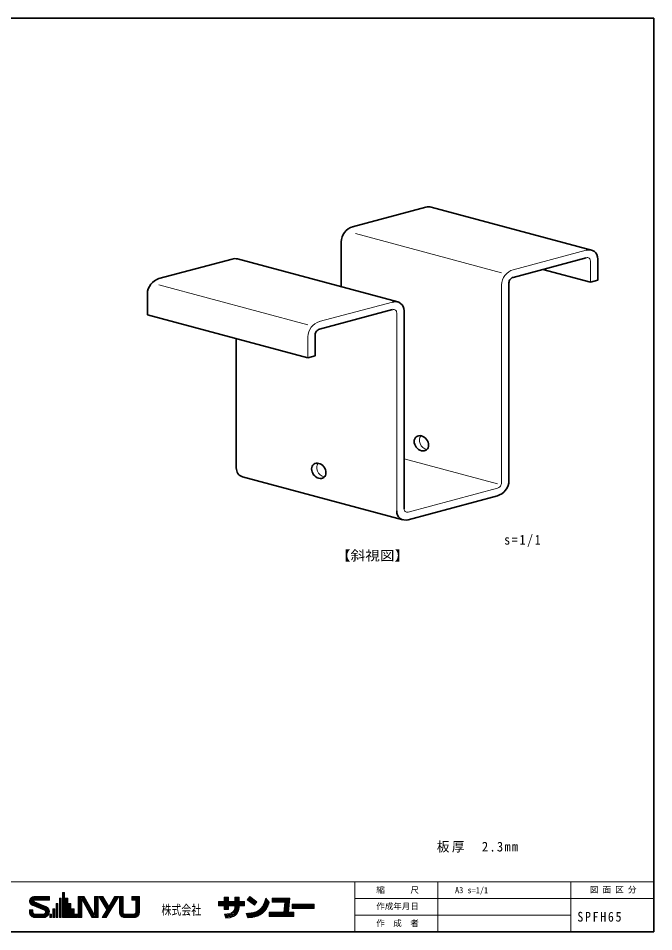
# Model space of a CAD drawing. Units: millimetres on the paper. Extents: x -405 to -16, y -286 to 286.
# Drawn here: x -206.9 to -15.5, y 11 to 286 of the extents above; entities that cross this region are included whole.
import ezdxf
from ezdxf.enums import TextEntityAlignment as Align

# ---------------------------------------------------------------- set-up
doc = ezdxf.new("R2010")
doc.units = ezdxf.units.MM
for name, color, linetype, lineweight in [('0-4_固定金具', 7, 'Continuous', 35), ('0-8_寸法', 4, 'Continuous', 18), ('F-0', 4, 'Continuous', 18)]:
    doc.layers.add(name, color=color, linetype=linetype, lineweight=lineweight)
doc.layers.add('F-2', color=7, linetype='Continuous')
doc.layers.add('F-3', color=7, linetype='Continuous')
doc.styles.add('ＭＳ ゴシック', font='')
doc.styles.get('ＭＳ ゴシック').set_extended_font_data('MS Gothic')

msp = doc.modelspace()

# ---------------------------------------------------------------- linework, layer by layer
at = {"layer": '0-4_固定金具'}
for p, q in [((-84.123, 229.15), (-106.17, 223.242)), ((-34.24, 216.232), (-82.536, 229.173)), ((-109.623, 218.742), (-109.623, 205.165)), ((-142.465, 213.517), (-164.512, 207.609)), ((-92.582, 200.599), (-140.878, 213.54)), ((-35.827, 213.909), (-57.858, 208.005)), ((-32.349, 213.54), (-32.349, 207.14)), ((-34.571, 206.545), (-48.939, 210.395)), ((-59.105, 206.38), (-59.105, 146.746)), ((-34.571, 206.545), (-32.349, 207.14)), ((-167.965, 203.109), (-167.965, 196.684)), ((-94.169, 198.276), (-116.2, 192.373)), ((-119.669, 183.743), (-167.965, 196.684)), ((-90.691, 197.908), (-90.691, 138.308)), ((-117.447, 190.748), (-117.447, 184.338)), ((-141.209, 189.515), (-141.209, 150.653)), ((-119.669, 183.743), (-117.447, 184.338)), ((-91.022, 135.021), (-139.318, 147.962)), ((-89.436, 135.044), (-62.559, 142.246))]:
    msp.add_line(p, q, dxfattribs=at)
at = {"layer": '0-4_固定金具', "color": 4, "lineweight": 18}
for p, q in [((-61.327, 209.376), (-105.332, 221.167)), ((-35.827, 216.209), (-57.874, 210.301)), ((-34.571, 212.945), (-34.571, 206.545)), ((-119.669, 193.743), (-164.488, 205.752)), ((-61.327, 205.801), (-61.327, 146.167)), ((-94.169, 200.576), (-116.216, 194.668)), ((-92.913, 197.312), (-92.913, 137.712)), ((-119.669, 190.168), (-119.669, 183.743)), ((-62.583, 145.839), (-90.691, 153.371)), ((-89.436, 137.344), (-62.574, 144.542))]:
    msp.add_line(p, q, dxfattribs=at)
at = {"layer": '0-4_固定金具'}
for centre, major_axis, start_param, end_param in [((-84.123, 225.55), (2.455, 3.199), 0.3075929, 0.7906144), ((-106.146, 219.649), (2.455, 3.199), 0.7836594, 2.3579332), ((-35.827, 212.609), (2.455, 3.199), 5.4925709, 7.0737997), ((-142.465, 209.917), (2.455, 3.199), 0.3075929, 0.7906144), ((-164.488, 204.016), (2.455, 3.199), 0.7836594, 2.3579332), ((-57.85, 206.708), (0.886, 1.155), 0.7836594, 2.3579332), ((-94.169, 196.976), (2.455, 3.199), 5.4925709, 7.0737997), ((-116.192, 191.075), (0.886, 1.155), 0.7836594, 2.3579332), ((-137.732, 151.585), (2.455, 3.199), 2.3509783, 3.45149), ((-62.583, 145.839), (2.455, 3.199), 3.9252521, 5.4995259), ((-89.436, 138.644), (2.455, 3.199), 2.3509783, 3.932207)]:
    msp.add_ellipse(centre, major_axis=major_axis, ratio=0.77, start_param=start_param, end_param=end_param, dxfattribs=at)
at = {"layer": '0-4_固定金具', "color": 4, "lineweight": 18}
for centre, major_axis, ratio, start_param, end_param in [((-35.827, 212.609), (0.886, 1.155), 0.77, 5.4925709, 7.0737997), ((-57.85, 206.708), (2.455, 3.199), 0.77, 0.7836594, 2.3579332), ((-94.169, 196.976), (0.886, 1.155), 0.77, 5.4925709, 7.0737997), ((-116.192, 191.075), (2.455, 3.199), 0.77, 0.7836594, 2.3579332), ((-83.93, 158.46), (-1.522, 1.983), 0.775, 0.1015985, 2.4187464), ((-114.839, 150.178), (-1.522, 1.983), 0.775, 0.1015985, 2.4187464), ((-62.583, 145.839), (0.886, 1.155), 0.77, 3.9252521, 5.4995259), ((-89.436, 138.644), (0.886, 1.155), 0.77, 2.3509783, 3.932207)]:
    msp.add_ellipse(centre, major_axis=major_axis, ratio=ratio, start_param=start_param, end_param=end_param, dxfattribs=at)
at = {"layer": '0-4_固定金具'}
for centre in [(-85.475, 158.046), (-116.385, 149.764)]:
    msp.add_ellipse(centre, major_axis=(-1.522, 1.983), ratio=0.775, dxfattribs=at)
at = {"layer": 'F-0', "color": 7, "lineweight": 35}
for p, q in [((-405, 286), (-15.5, 286)), ((-15.5, 11), (-15.5, 286)), ((-15.5, 16), (-15.5, 16))]:
    msp.add_line(p, q, dxfattribs=at)
at = {"layer": 'F-0'}
for p, q in [((-405, 26), (-15.5, 26)), ((-105.5, 11), (-105.5, 26)), ((-80.5, 11), (-80.5, 26)), ((-40.5, 11), (-40.5, 26)), ((-193.524, 22.771), (-192.924, 22.771)), ((-193.524, 15.244), (-193.524, 22.771)), ((-193.313, 15.244), (-193.313, 22.771)), ((-193.102, 15.244), (-193.102, 22.771)), ((-192.924, 21.106), (-192.924, 22.771)), ((-203.482, 20.184), (-202.141, 20.184)), ((-203.471, 20.395), (-202.113, 20.395)), ((-203.459, 19.973), (-201.928, 19.973)), ((-203.426, 20.606), (-197.487, 20.606)), ((-203.402, 19.762), (-201.42, 19.762)), ((-203.344, 20.817), (-197.487, 20.817)), ((-203.304, 19.551), (-200.912, 19.551)), ((-203.215, 21.028), (-197.487, 21.028)), ((-203.155, 19.34), (-200.403, 19.34)), ((-203.02, 21.239), (-197.487, 21.239)), ((-202.693, 21.45), (-197.487, 21.45)), ((-202.15, 21.572), (-197.487, 21.572)), ((-201.975, 19.992), (-198.555, 18.574)), ((-201.892, 20.539), (-197.487, 20.539)), ((-197.487, 20.539), (-197.487, 21.572)), ((-195.455, 15.244), (-195.455, 19.485)), ((-195.455, 19.485), (-194.912, 19.485)), ((-195.244, 15.244), (-195.244, 19.485)), ((-195.034, 15.244), (-195.034, 19.485)), ((-194.912, 15.244), (-194.912, 19.485)), ((-194.49, 21.106), (-193.945, 21.106)), ((-194.49, 15.244), (-194.49, 21.106)), ((-194.279, 15.244), (-194.279, 21.106)), ((-194.068, 15.244), (-194.068, 21.106)), ((-193.945, 15.244), (-193.945, 21.106)), ((-192.924, 21.106), (-191.958, 21.106)), ((-192.891, 15.244), (-192.891, 21.106)), ((-192.68, 15.244), (-192.68, 21.106)), ((-192.469, 15.244), (-192.469, 21.106)), ((-192.258, 15.244), (-192.258, 21.106)), ((-192.047, 15.244), (-192.047, 21.106)), ((-191.958, 19.485), (-191.958, 21.106)), ((-191.958, 19.485), (-190.992, 19.485)), ((-191.836, 15.244), (-191.836, 19.485)), ((-191.625, 15.244), (-191.625, 19.485)), ((-191.414, 15.244), (-191.414, 19.485)), ((-191.203, 15.244), (-191.203, 19.485)), ((-190.992, 17.864), (-190.992, 19.485)), ((-188.828, 21.572), (-186.996, 21.572)), ((-188.828, 15.244), (-188.828, 21.572)), ((-188.617, 15.244), (-188.617, 21.572)), ((-188.406, 15.244), (-188.406, 21.572)), ((-188.195, 15.244), (-188.195, 21.572)), ((-187.99, 21.596), (-184.422, 15.244)), ((-187.984, 15.244), (-187.984, 21.572)), ((-187.762, 15.244), (-187.762, 20.759)), ((-187.762, 20.759), (-184.664, 15.244)), ((-187.734, 21.572), (-184.181, 15.244)), ((-187.492, 21.572), (-183.938, 15.244)), ((-187.25, 21.572), (-183.782, 15.395)), ((-186.996, 21.572), (-183.898, 16.056)), ((-183.898, 16.056), (-183.898, 21.572)), ((-183.898, 21.572), (-182.832, 21.572)), ((-183.676, 15.244), (-183.676, 21.572)), ((-183.465, 15.244), (-183.465, 21.572)), ((-183.254, 15.244), (-183.254, 21.572)), ((-183.043, 15.244), (-183.043, 21.572)), ((-182.832, 15.244), (-182.832, 21.572)), ((-182.599, 21.572), (-181.36, 21.572)), ((-182.599, 21.572), (-180.222, 17.566)), ((-182.354, 21.572), (-179.97, 17.555)), ((-182.109, 21.572), (-179.847, 17.762)), ((-181.863, 21.572), (-179.724, 17.968)), ((-181.618, 21.572), (-179.602, 18.175)), ((-181.36, 21.572), (-179.602, 18.61)), ((-181.342, 15.244), (-177.586, 21.572)), ((-181.097, 15.244), (-177.34, 21.572)), ((-180.851, 15.244), (-177.095, 21.572)), ((-180.606, 15.244), (-176.85, 21.572)), ((-180.361, 15.244), (-176.604, 21.572)), ((-179.602, 18.61), (-177.844, 21.572)), ((-177.844, 21.572), (-176.604, 21.572)), ((-176.371, 16.909), (-176.371, 21.572)), ((-176.371, 21.572), (-175.305, 21.572)), ((-176.16, 16.781), (-176.16, 21.572)), ((-175.949, 16.781), (-175.949, 21.572)), ((-175.738, 16.781), (-175.738, 21.572)), ((-175.527, 16.781), (-175.527, 21.572)), ((-175.305, 16.909), (-175.305, 21.572)), ((-172.641, 21.572), (-170.376, 21.572)), ((-172.641, 20.506), (-172.641, 21.572)), ((-172.641, 20.506), (-171.442, 20.506)), ((-172.43, 20.506), (-172.43, 21.572)), ((-172.219, 20.506), (-172.219, 21.572)), ((-172.008, 20.506), (-172.008, 21.572)), ((-171.797, 20.506), (-171.797, 21.572)), ((-171.586, 20.506), (-171.586, 21.572)), ((-171.442, 16.909), (-171.442, 20.506)), ((-171.375, 20.506), (-171.375, 21.572)), ((-171.22, 16.781), (-171.22, 21.572)), ((-171.009, 16.781), (-171.009, 21.572)), ((-170.798, 16.781), (-170.798, 21.572)), ((-170.587, 16.781), (-170.587, 21.572)), ((-170.376, 16.909), (-170.376, 21.572)), ((-146.52, 20.127), (-144.839, 20.127)), ((-146.52, 18.809), (-146.52, 20.127)), ((-146.52, 20.074), (-138.775, 20.074)), ((-146.52, 19.863), (-138.775, 19.863)), ((-146.52, 19.652), (-138.775, 19.652)), ((-146.52, 19.441), (-138.775, 19.441)), ((-144.839, 20.127), (-144.839, 21.379)), ((-144.839, 21.379), (-143.587, 21.379)), ((-144.628, 17.655), (-144.628, 21.379)), ((-144.417, 17.655), (-144.417, 21.379)), ((-144.207, 17.655), (-144.207, 21.379)), ((-143.996, 17.655), (-143.996, 21.379)), ((-143.785, 17.655), (-143.785, 21.379)), ((-143.587, 20.127), (-143.587, 21.379)), ((-143.587, 20.127), (-141.642, 20.127)), ((-141.642, 21.379), (-140.39, 21.379)), ((-141.642, 20.127), (-141.642, 21.379)), ((-141.431, 15.969), (-141.431, 21.379)), ((-141.22, 16.176), (-141.22, 21.379)), ((-141.009, 16.428), (-141.009, 21.379)), ((-140.798, 16.749), (-140.798, 21.379)), ((-140.587, 17.199), (-140.587, 21.379)), ((-140.39, 20.127), (-140.39, 21.379)), ((-140.39, 20.127), (-138.775, 20.127)), ((-138.775, 18.809), (-138.775, 20.127)), ((-137.891, 20.65), (-137.127, 21.643)), ((-137.891, 20.65), (-135.748, 19.002)), ((-137.762, 20.817), (-135.62, 19.17)), ((-137.633, 20.985), (-135.491, 19.337)), ((-137.505, 21.152), (-135.362, 19.504)), ((-137.376, 21.319), (-135.234, 19.671)), ((-137.247, 21.486), (-135.105, 19.838)), ((-137.127, 21.643), (-134.985, 19.995)), ((-137.118, 15.265), (-131.449, 19.421)), ((-135.748, 19.002), (-134.985, 19.995)), ((-133.979, 17.827), (-131.348, 19.756)), ((-133.355, 18.547), (-131.366, 20.004)), ((-133.07, 19.016), (-131.504, 20.164)), ((-132.888, 19.412), (-131.642, 20.325)), ((-132.763, 19.765), (-131.78, 20.486)), ((-132.733, 19.864), (-132.348, 21.149)), ((-132.662, 20.1), (-131.917, 20.646)), ((-132.562, 20.435), (-132.055, 20.807)), ((-132.461, 20.771), (-132.193, 20.967)), ((-132.348, 21.149), (-131.298, 19.923)), ((-131.452, 19.408), (-131.298, 19.923)), ((-130.412, 19.896), (-130.412, 21.149)), ((-130.412, 21.149), (-125.042, 21.149)), ((-130.412, 20.938), (-125.277, 20.938)), ((-130.412, 20.727), (-125.512, 20.727)), ((-130.412, 20.516), (-125.747, 20.516)), ((-130.412, 20.305), (-125.982, 20.305)), ((-130.412, 20.094), (-126.218, 20.094)), ((-130.412, 19.896), (-126.571, 19.896)), ((-126.893, 16.93), (-126.571, 19.896)), ((-126.787, 16.811), (-126.441, 19.988)), ((-126.575, 16.811), (-126.218, 20.094)), ((-126.362, 16.811), (-125.982, 20.305)), ((-126.15, 16.811), (-125.747, 20.516)), ((-125.938, 16.811), (-125.512, 20.727)), ((-125.726, 16.811), (-125.277, 20.938)), ((-125.501, 16.93), (-125.042, 21.149)), ((-124.347, 17.952), (-124.347, 19.27)), ((-124.347, 19.27), (-117.755, 19.27)), ((-117.755, 17.952), (-117.755, 19.27)), ((-105.5, 21), (-15.5, 21)), ((-203.482, 17.575), (-202.45, 17.575)), ((-203.482, 16.976), (-203.482, 17.575)), ((-203.481, 17.442), (-202.449, 17.442)), ((-203.481, 17.231), (-202.449, 17.231)), ((-203.481, 17.02), (-202.449, 17.02)), ((-203.474, 16.809), (-202.436, 16.809)), ((-203.441, 16.598), (-202.354, 16.598)), ((-202.926, 19.129), (-199.895, 19.129)), ((-202.649, 18.974), (-199.116, 17.509)), ((-202.515, 18.918), (-199.386, 18.918)), ((-202.45, 16.942), (-202.45, 17.575)), ((-202.007, 18.707), (-198.878, 18.707)), ((-201.498, 18.497), (-198.393, 18.497)), ((-200.99, 18.286), (-198.088, 18.286)), ((-200.481, 18.075), (-197.881, 18.075)), ((-199.973, 17.864), (-197.733, 17.864)), ((-199.464, 17.653), (-197.625, 17.653)), ((-198.98, 17.442), (-197.551, 17.442)), ((-198.775, 17.231), (-197.506, 17.231)), ((-198.767, 16.598), (-197.529, 16.598)), ((-198.696, 17.02), (-197.488, 17.02)), ((-198.694, 16.809), (-197.495, 16.809)), ((-196.421, 17.864), (-195.877, 17.864)), ((-196.421, 15.244), (-196.421, 17.864)), ((-196.21, 15.244), (-196.21, 17.864)), ((-195.999, 15.244), (-195.999, 17.864)), ((-195.877, 15.244), (-195.877, 17.864)), ((-190.992, 17.864), (-190.027, 17.864)), ((-190.992, 15.244), (-190.992, 17.864)), ((-190.781, 15.244), (-190.781, 17.864)), ((-190.571, 15.244), (-190.571, 17.864)), ((-190.36, 15.244), (-190.36, 17.864)), ((-190.149, 15.244), (-190.149, 17.864)), ((-190.027, 16.243), (-190.027, 17.864)), ((-181.6, 15.244), (-180.222, 17.566)), ((-176.371, 16.887), (-176.349, 16.887)), ((-176.366, 16.781), (-175.292, 16.781)), ((-176.336, 16.57), (-175.201, 16.57)), ((-171.547, 16.57), (-170.411, 16.57)), ((-171.456, 16.781), (-170.381, 16.781)), ((-146.52, 19.23), (-138.775, 19.23)), ((-146.52, 19.02), (-138.775, 19.02)), ((-146.52, 18.809), (-144.839, 18.809)), ((-144.839, 17.655), (-144.839, 18.809)), ((-144.839, 17.655), (-143.587, 17.655)), ((-144.719, 16.058), (-140.937, 16.529)), ((-143.587, 18.809), (-141.642, 18.809)), ((-143.587, 17.655), (-143.587, 18.809)), ((-143.257, 16.453), (-140.874, 16.749)), ((-142.439, 16.767), (-140.9, 16.959)), ((-142.149, 17.016), (-140.926, 17.168)), ((-141.96, 17.252), (-140.952, 17.377)), ((-141.748, 15.88), (-141.748, 17.673)), ((-141.642, 18.28), (-141.642, 18.809)), ((-141.642, 15.88), (-141.642, 18.277)), ((-140.39, 18.809), (-138.775, 18.809)), ((-140.39, 18.285), (-140.39, 18.809)), ((-138.28, 16.534), (-136.695, 16.663)), ((-138.28, 16.534), (-137.72, 15.216)), ((-138.186, 16.313), (-137.835, 16.57)), ((-138.102, 16.113), (-137.434, 16.603)), ((-138.017, 15.914), (-137.033, 16.635)), ((-137.932, 15.715), (-136.631, 16.668)), ((-137.847, 15.515), (-136.2, 16.723)), ((-137.763, 15.316), (-135.666, 16.852)), ((-137.52, 15.232), (-134.792, 17.231)), ((-136.717, 15.297), (-131.563, 19.075)), ((-136.311, 15.333), (-131.714, 18.703)), ((-135.857, 15.404), (-131.918, 18.291)), ((-135.318, 15.538), (-132.208, 17.817)), ((-134.586, 15.813), (-132.691, 17.202)), ((-131.301, 15.546), (-131.301, 16.93)), ((-131.301, 16.93), (-126.893, 16.93)), ((-131.301, 16.811), (-123.853, 16.811)), ((-131.301, 16.6), (-123.853, 16.6)), ((-125.501, 16.93), (-123.853, 16.93)), ((-124.347, 19.112), (-117.755, 19.112)), ((-124.347, 18.901), (-117.755, 18.901)), ((-124.347, 18.69), (-117.755, 18.69)), ((-124.347, 18.479), (-117.755, 18.479)), ((-124.347, 18.268), (-117.755, 18.268)), ((-124.347, 18.057), (-117.755, 18.057)), ((-124.347, 17.952), (-117.755, 17.952)), ((-123.853, 15.546), (-123.853, 16.93)), ((-203.379, 16.387), (-202.152, 16.387)), ((-203.287, 16.176), (-197.682, 16.176)), ((-203.157, 15.965), (-197.812, 15.965)), ((-202.978, 15.754), (-197.99, 15.754)), ((-202.724, 15.543), (-198.245, 15.543)), ((-202.298, 15.332), (-198.671, 15.332)), ((-201.784, 16.276), (-199.25, 16.276)), ((-201.75, 15.244), (-199.075, 15.244)), ((-198.96, 16.387), (-197.59, 16.387)), ((-197.387, 15.244), (-197.387, 16.243)), ((-197.387, 16.243), (-196.843, 16.243)), ((-197.387, 15.244), (-196.843, 15.244)), ((-197.211, 15.244), (-197.211, 16.243)), ((-197, 15.244), (-197, 16.243)), ((-196.843, 15.244), (-196.843, 16.243)), ((-196.421, 15.244), (-195.877, 15.244)), ((-195.455, 15.244), (-194.912, 15.244)), ((-194.49, 15.244), (-193.945, 15.244)), ((-193.524, 15.244), (-189.061, 15.244)), ((-190.027, 16.243), (-189.061, 16.243)), ((-189.938, 15.244), (-189.938, 16.243)), ((-189.727, 15.244), (-189.727, 16.243)), ((-189.516, 15.244), (-189.516, 16.243)), ((-189.305, 15.244), (-189.305, 16.243)), ((-189.094, 15.244), (-189.094, 16.243)), ((-189.061, 15.244), (-189.061, 16.243)), ((-188.828, 15.244), (-187.762, 15.244)), ((-184.664, 15.244), (-182.832, 15.244)), ((-181.6, 15.244), (-180.361, 15.244)), ((-176.278, 16.359), (-174.945, 16.359)), ((-176.187, 16.149), (-170.56, 16.149)), ((-176.058, 15.938), (-170.689, 15.938)), ((-175.878, 15.727), (-170.869, 15.727)), ((-175.618, 15.516), (-171.129, 15.516)), ((-175.153, 15.305), (-171.595, 15.305)), ((-174.706, 16.309), (-172.041, 16.309)), ((-174.706, 15.244), (-172.041, 15.244)), ((-171.802, 16.359), (-170.469, 16.359)), ((-144.788, 16.262), (-143.264, 16.452)), ((-144.788, 16.262), (-144.378, 15.051)), ((-144.65, 15.854), (-141.116, 16.294)), ((-144.581, 15.65), (-141.34, 16.054)), ((-144.512, 15.446), (-141.633, 15.805)), ((-144.443, 15.242), (-142.053, 15.54)), ((-144.378, 15.051), (-143.096, 15.211)), ((-137.72, 15.216), (-136.404, 15.322)), ((-131.301, 16.389), (-123.853, 16.389)), ((-131.301, 16.178), (-123.853, 16.178)), ((-131.301, 15.967), (-123.853, 15.967)), ((-131.301, 15.756), (-123.853, 15.756)), ((-131.301, 15.546), (-123.853, 15.546)), ((-105.5, 16), (-40.5, 16))]:
    msp.add_line(p, q, dxfattribs=at)
at = {"layer": 'F-0', "color": 7, "lineweight": 35}
msp.add_lwpolyline([(-405, 286), (-405, 11), (-15.5, 11)], dxfattribs=at)
at = {"layer": 'F-0'}
for centre, radius, start, end in [((-202.132, 20.221), 1.35, 90.76968, 251.60579), ((-201.866, 20.255), 0.284, 92.62549, 247.52919), ((-136.969, 21.055), 4.4, 273.5696, 344.30289), ((-136.973, 21.058), 5.762, 273.9684, 344.73839), ((-201.75, 16.976), 1.732, 179.99979, 270.00009), ((-201.784, 16.942), 0.666, 179.99979, 270.00009), ((-199.318, 16.908), 0.632, 267.5421, 69.85329), ((-199.218, 16.975), 1.731, 269.93188, 67.46921), ((-174.706, 16.909), 1.665, 179.99979, 270.00009), ((-174.706, 16.909), 0.6, 179.99979, 270.00009), ((-172.041, 16.909), 0.6, 270.00009, 0), ((-172.041, 16.909), 1.665, 270.00009, 0), ((-143.493, 18.289), 1.851, 277.12369, 0.28418), ((-143.493, 18.289), 3.103, 277.45369, 359.92859)]:
    msp.add_arc(centre, radius, start, end, dxfattribs=at)

# ---------------------------------------------------------------- texts
at = {"layer": '0-8_寸法', "color": 7, "style": 'ＭＳ ゴシック', "width": 1.1}
msp.add_text('【斜視図】', height=2.933, dxfattribs=at).set_placement((-111.17, 121.893), align=Align.BOTTOM_LEFT)
at = {"layer": '0-8_寸法', "color": 7, "char_height": 2.933, "attachment_point": 7, "style": 'ＭＳ ゴシック'}
for s, insert in [('\\T1.28;\\W0.9;s=1/1', (-60.533, 126.835)), ('\\T1.19;\\W0.95;板厚\u30002.3mm', (-80.817, 34.83))]:
    msp.add_mtext(s, dxfattribs=dict(at, insert=insert))
at = {"layer": 'F-0', "color": 7, "style": 'ＭＳ ゴシック', "width": 0.75}
msp.add_text('株式会社', height=2.933, dxfattribs=at).set_placement((-163.76, 15.225), align=Align.BOTTOM_LEFT)
at = {"layer": 'F-2', "style": 'ＭＳ ゴシック'}
for s, p in [('縮\u3000\u3000\u3000尺', (-99.057, 22.102)), ('図 面 区 分', (-34.712, 22.184)), ('作成年月日', (-99.057, 17.175)), ('作\u3000成\u3000者', (-99.057, 12.102))]:
    msp.add_text(s, height=1.833, dxfattribs=at).set_placement(p, align=Align.BOTTOM_LEFT)
at = {"layer": 'F-3', "style": 'ＭＳ ゴシック'}
msp.add_text('A3 s=1/1', height=1.833, dxfattribs=at).set_placement((-75.34, 22.049), align=Align.BOTTOM_LEFT)
at = {"layer": 'F-3', "insert": (-38.504, 14.001), "char_height": 2.933, "attachment_point": 7, "style": 'ＭＳ ゴシック'}
msp.add_mtext('\\T1.28;\\W0.9;SPFH65', dxfattribs=at)

doc.saveas('drawing.dxf')
